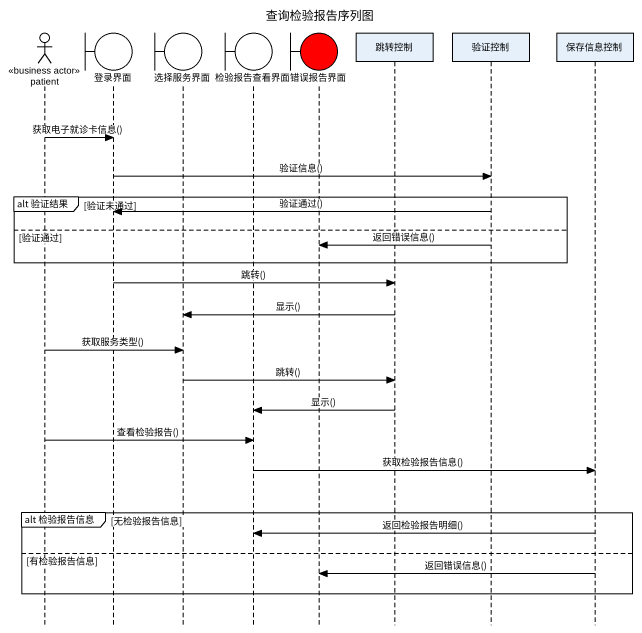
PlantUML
@startuml
title 查询检验报告序列图
hide footbox
actor patient <<business actor>>
boundary 登录界面
boundary 选择服务界面
boundary 检验报告查看界面
boundary 错误报告界面 #FF0000
participant 跳转控制
participant 验证控制
participant 保存信息控制

patient -> 登录界面 : 获取电子就诊卡信息()
登录界面 -> 验证控制 : 验证信息()
group alt 验证结果 [验证未通过]
  验证控制 -> 登录界面 : 验证通过()
else 验证通过
  验证控制 -> 错误报告界面 : 返回错误信息()
end
登录界面 -> 跳转控制 : 跳转()
跳转控制 -> 选择服务界面 : 显示()
patient -> 选择服务界面 : 获取服务类型()
选择服务界面 -> 跳转控制 : 跳转()
跳转控制 -> 检验报告查看界面 : 显示()
patient -> 检验报告查看界面 : 查看检验报告()
检验报告查看界面 -> 保存信息控制 : 获取检验报告信息()
group alt 检验报告信息 [无检验报告信息]
  保存信息控制 -> 检验报告查看界面 : 返回检验报告明细()
else 有检验报告信息
  保存信息控制 -> 错误报告界面 : 返回错误信息()
end
@enduml
